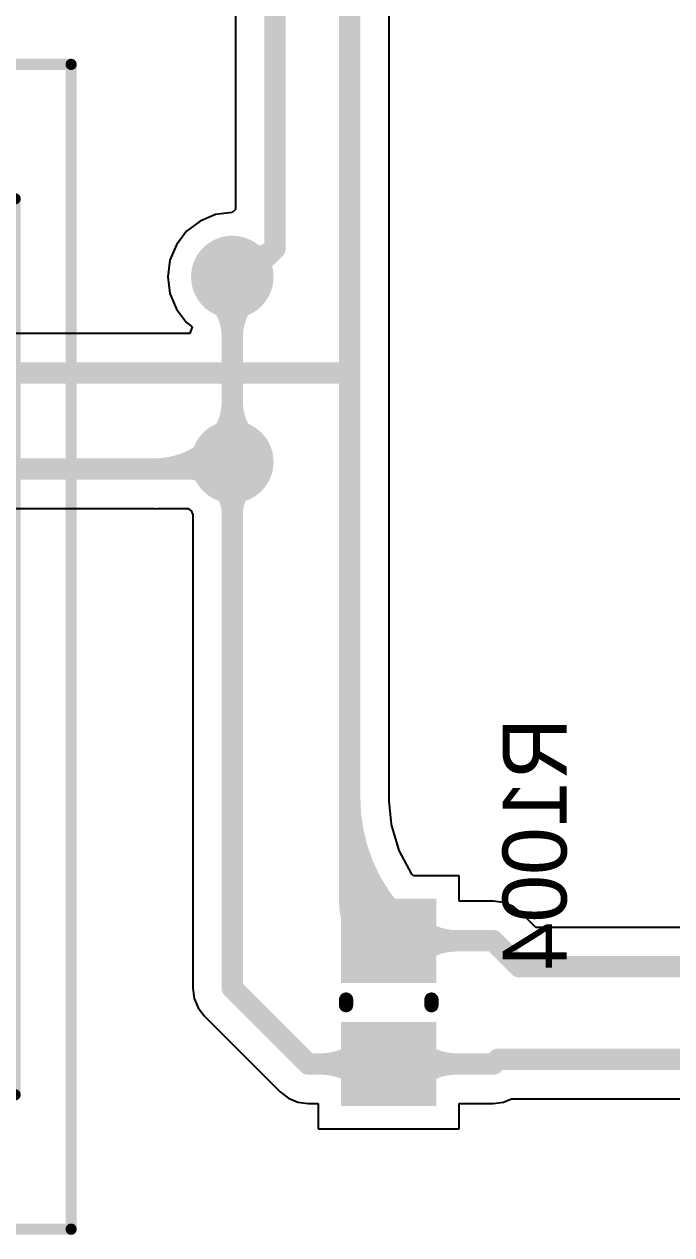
# Model space of a CAD drawing. Extents: x 41 to 201, y 4 to 127.
# Drawn here: x 82.64 to 94.21, y 27.09 to 48.71 of the extents above; entities that cross this region are included whole.
import ezdxf

# ---------------------------------------------------------------- set-up
doc = ezdxf.new("R2010")
doc.units = 0
doc.layers.get('0').update_dxf_attribs({"linetype": 'CONTINUOUS'})
for name, color, linetype in [('BOTTOMLAYER', 5, 'CONTINUOUS'), ('BOTTOMOVERLAY', 54, 'CONTINUOUS'), ('BOTTOMPASTE', 16, 'CONTINUOUS'), ('BOTTOMSOLDER', 6, 'CONTINUOUS'), ('MECHANICAL1', 6, 'CONTINUOUS'), ('MECHANICAL15', 56, 'CONTINUOUS'), ('MULTILAYER', 9, 'CONTINUOUS'), ('TOPLAYER', 1, 'CONTINUOUS'), ('TOPOVERLAY', 2, 'CONTINUOUS'), ('TOPSOLDER', 216, 'CONTINUOUS')]:
    doc.layers.add(name, color=color, linetype=linetype)

# ---------------------------------------------------------------- blocks, each defined once
blk = doc.blocks.new('ASSMANN_A_2004_2_4_LP_FS10')
at = {"layer": 'BOTTOMLAYER', "const_width": 1.5}
for points in [[(-3.175, 8.6), (-3.175, 9.1)], [(-0.635, 8.6), (-0.635, 9.1)], [(1.905, 8.6), (1.905, 9.1)], [(4.445, 8.6), (4.445, 9.1)], [(-4.445, 6.06), (-4.445, 6.56)], [(-1.905, 6.06), (-1.905, 6.56)], [(0.635, 6.06), (0.635, 6.56)], [(3.175, 6.06), (3.175, 6.56)]]:
    blk.add_lwpolyline(points, dxfattribs=at)
at = {"layer": 'BOTTOMLAYER'}
for points, const_width in [([(-3.55, 9.1, 1), (-2.8, 9.1, 1)], 0.75), ([(-1.01, 9.1, 1), (-0.26, 9.1, 1)], 0.75), ([(1.53, 9.1, 1), (2.28, 9.1, 1)], 0.75), ([(4.07, 9.1, 1), (4.82, 9.1, 1)], 0.75), ([(-3.55, 8.6, 1), (-2.8, 8.6, 1)], 0.75), ([(-1.01, 8.6, 1), (-0.26, 8.6, 1)], 0.75), ([(1.53, 8.6, 1), (2.28, 8.6, 1)], 0.75), ([(4.07, 8.6, 1), (4.82, 8.6, 1)], 0.75), ([(-4.82, 6.56, 1), (-4.07, 6.56, 1)], 0.75), ([(-2.28, 6.56, 1), (-1.53, 6.56, 1)], 0.75), ([(0.26, 6.56, 1), (1.01, 6.56, 1)], 0.75), ([(2.8, 6.56, 1), (3.55, 6.56, 1)], 0.75), ([(-4.82, 6.06, 1), (-4.07, 6.06, 1)], 0.75), ([(-2.28, 6.06, 1), (-1.53, 6.06, 1)], 0.75), ([(0.26, 6.06, 1), (1.01, 6.06, 1)], 0.75), ([(2.8, 6.06, 1), (3.55, 6.06, 1)], 0.75), ([(-8.605, 3.01, 1), (-7.105, 3.01, 1)], 1.5), ([(7.095, 3.01, 1), (8.595, 3.01, 1)], 1.5), ([(-6.59, -0.04, 1), (-4.84, -0.04, 1)], 1.75), ([(4.84, -0.04, 1), (6.59, -0.04, 1)], 1.75)]:
    blk.add_lwpolyline(points, format="xyb", close=True, dxfattribs=dict(at, const_width=const_width))
at = {"layer": 'BOTTOMSOLDER', "const_width": 1.703}
for points in [[(-3.175, 8.6), (-3.175, 9.1)], [(-0.635, 8.6), (-0.635, 9.1)], [(1.905, 8.6), (1.905, 9.1)], [(4.445, 8.6), (4.445, 9.1)], [(-4.445, 6.06), (-4.445, 6.56)], [(-1.905, 6.06), (-1.905, 6.56)], [(0.635, 6.06), (0.635, 6.56)], [(3.175, 6.06), (3.175, 6.56)]]:
    blk.add_lwpolyline(points, dxfattribs=at)
at = {"layer": 'BOTTOMSOLDER'}
for points, const_width in [([(-3.601, 9.1, 1), (-2.749, 9.1, 1)], 0.852), ([(-1.061, 9.1, 1), (-0.209, 9.1, 1)], 0.852), ([(1.479, 9.1, 1), (2.331, 9.1, 1)], 0.852), ([(4.019, 9.1, 1), (4.871, 9.1, 1)], 0.852), ([(-3.601, 8.6, 1), (-2.749, 8.6, 1)], 0.852), ([(-1.061, 8.6, 1), (-0.209, 8.6, 1)], 0.852), ([(1.479, 8.6, 1), (2.331, 8.6, 1)], 0.852), ([(4.019, 8.6, 1), (4.871, 8.6, 1)], 0.852), ([(-4.871, 6.56, 1), (-4.019, 6.56, 1)], 0.852), ([(-2.331, 6.56, 1), (-1.479, 6.56, 1)], 0.852), ([(0.209, 6.56, 1), (1.061, 6.56, 1)], 0.852), ([(2.749, 6.56, 1), (3.601, 6.56, 1)], 0.852), ([(-4.871, 6.06, 1), (-4.019, 6.06, 1)], 0.852), ([(-2.331, 6.06, 1), (-1.479, 6.06, 1)], 0.852), ([(0.209, 6.06, 1), (1.061, 6.06, 1)], 0.852), ([(2.749, 6.06, 1), (3.601, 6.06, 1)], 0.852), ([(-8.656, 3.01, 1), (-7.054, 3.01, 1)], 1.602), ([(7.044, 3.01, 1), (8.646, 3.01, 1)], 1.602), ([(-6.641, -0.04, 1), (-4.789, -0.04, 1)], 1.852), ([(4.789, -0.04, 1), (6.641, -0.04, 1)], 1.852)]:
    blk.add_lwpolyline(points, format="xyb", close=True, dxfattribs=dict(at, const_width=const_width))
at = {"layer": 'MECHANICAL1', "const_width": 0.2}
for points in [[(8, 10.6), (-8, 10.6)], [(-8, -10.9), (-8, 10.6)], [(8, -10.9), (8, 10.6)], [(8, -10.9), (-8, -10.9)]]:
    blk.add_lwpolyline(points, dxfattribs=at)
at = {"layer": 'MECHANICAL1', "const_width": 0.1}
for points in [[(-8.05, 10.6, 1), (-7.95, 10.6, 1)], [(-8.05, 10.6, 1), (-7.95, 10.6, 1)], [(7.95, 10.6, 1), (8.05, 10.6, 1)], [(7.95, 10.6, 1), (8.05, 10.6, 1)], [(-8.05, -10.9, 1), (-7.95, -10.9, 1)], [(-8.05, -10.9, 1), (-7.95, -10.9, 1)], [(7.95, -10.9, 1), (8.05, -10.9, 1)], [(7.95, -10.9, 1), (8.05, -10.9, 1)]]:
    blk.add_lwpolyline(points, format="xyb", close=True, dxfattribs=at)
at = {"layer": 'MECHANICAL15', "const_width": 0.2}
for points in [[(-10.4, -11.9), (-10.4, 11.6)], [(10.4, 11.6), (-10.4, 11.6)], [(10.4, -11.9), (10.4, 11.6)], [(0, -1.25), (0, 1.25)], [(1.25, 0), (-1.25, 0)], [(10.4, -11.9), (-10.4, -11.9)]]:
    blk.add_lwpolyline(points, dxfattribs=at)
at = {"layer": 'MECHANICAL15', "const_width": 0.1}
for points in [[(-10.45, 11.6, 1), (-10.35, 11.6, 1)], [(-10.45, 11.6, 1), (-10.35, 11.6, 1)], [(10.35, 11.6, 1), (10.45, 11.6, 1)], [(10.35, 11.6, 1), (10.45, 11.6, 1)], [(-0.05, 1.25, 1), (0.05, 1.25, 1)], [(-1.3, 0, 1), (-1.2, 0, 1)], [(1.2, 0, 1), (1.3, 0, 1)], [(-0.05, -1.25, 1), (0.05, -1.25, 1)], [(-10.45, -11.9, 1), (-10.35, -11.9, 1)], [(-10.45, -11.9, 1), (-10.35, -11.9, 1)], [(10.35, -11.9, 1), (10.45, -11.9, 1)], [(10.35, -11.9, 1), (10.45, -11.9, 1)]]:
    blk.add_lwpolyline(points, format="xyb", close=True, dxfattribs=at)
at = {"layer": 'MULTILAYER', "const_width": 1.5}
for points in [[(-3.175, 8.6), (-3.175, 9.1)], [(-0.635, 8.6), (-0.635, 9.1)], [(1.905, 8.6), (1.905, 9.1)], [(4.445, 8.6), (4.445, 9.1)], [(-4.445, 6.06), (-4.445, 6.56)], [(-1.905, 6.06), (-1.905, 6.56)], [(0.635, 6.06), (0.635, 6.56)], [(3.175, 6.06), (3.175, 6.56)]]:
    blk.add_lwpolyline(points, dxfattribs=at)
at = {"layer": 'MULTILAYER'}
for points, const_width in [([(-3.55, 9.1, 1), (-2.8, 9.1, 1)], 0.75), ([(-1.01, 9.1, 1), (-0.26, 9.1, 1)], 0.75), ([(1.53, 9.1, 1), (2.28, 9.1, 1)], 0.75), ([(4.07, 9.1, 1), (4.82, 9.1, 1)], 0.75), ([(-3.55, 8.6, 1), (-2.8, 8.6, 1)], 0.75), ([(-1.01, 8.6, 1), (-0.26, 8.6, 1)], 0.75), ([(1.53, 8.6, 1), (2.28, 8.6, 1)], 0.75), ([(4.07, 8.6, 1), (4.82, 8.6, 1)], 0.75), ([(-4.82, 6.56, 1), (-4.07, 6.56, 1)], 0.75), ([(-2.28, 6.56, 1), (-1.53, 6.56, 1)], 0.75), ([(0.26, 6.56, 1), (1.01, 6.56, 1)], 0.75), ([(2.8, 6.56, 1), (3.55, 6.56, 1)], 0.75), ([(-4.82, 6.06, 1), (-4.07, 6.06, 1)], 0.75), ([(-2.28, 6.06, 1), (-1.53, 6.06, 1)], 0.75), ([(0.26, 6.06, 1), (1.01, 6.06, 1)], 0.75), ([(2.8, 6.06, 1), (3.55, 6.06, 1)], 0.75), ([(-8.605, 3.01, 1), (-7.105, 3.01, 1)], 1.5), ([(7.095, 3.01, 1), (8.595, 3.01, 1)], 1.5), ([(-6.59, -0.04, 1), (-4.84, -0.04, 1)], 1.75), ([(4.84, -0.04, 1), (6.59, -0.04, 1)], 1.75)]:
    blk.add_lwpolyline(points, format="xyb", close=True, dxfattribs=dict(at, const_width=const_width))
at = {"layer": 'TOPLAYER', "const_width": 1.5}
for points in [[(-3.175, 8.6), (-3.175, 9.1)], [(-0.635, 8.6), (-0.635, 9.1)], [(1.905, 8.6), (1.905, 9.1)], [(4.445, 8.6), (4.445, 9.1)], [(-4.445, 6.06), (-4.445, 6.56)], [(-1.905, 6.06), (-1.905, 6.56)], [(0.635, 6.06), (0.635, 6.56)], [(3.175, 6.06), (3.175, 6.56)]]:
    blk.add_lwpolyline(points, dxfattribs=at)
at = {"layer": 'TOPLAYER'}
for points, const_width in [([(-3.55, 9.1, 1), (-2.8, 9.1, 1)], 0.75), ([(-1.01, 9.1, 1), (-0.26, 9.1, 1)], 0.75), ([(1.53, 9.1, 1), (2.28, 9.1, 1)], 0.75), ([(4.07, 9.1, 1), (4.82, 9.1, 1)], 0.75), ([(-3.55, 8.6, 1), (-2.8, 8.6, 1)], 0.75), ([(-1.01, 8.6, 1), (-0.26, 8.6, 1)], 0.75), ([(1.53, 8.6, 1), (2.28, 8.6, 1)], 0.75), ([(4.07, 8.6, 1), (4.82, 8.6, 1)], 0.75), ([(-4.82, 6.56, 1), (-4.07, 6.56, 1)], 0.75), ([(-2.28, 6.56, 1), (-1.53, 6.56, 1)], 0.75), ([(0.26, 6.56, 1), (1.01, 6.56, 1)], 0.75), ([(2.8, 6.56, 1), (3.55, 6.56, 1)], 0.75), ([(-4.82, 6.06, 1), (-4.07, 6.06, 1)], 0.75), ([(-2.28, 6.06, 1), (-1.53, 6.06, 1)], 0.75), ([(0.26, 6.06, 1), (1.01, 6.06, 1)], 0.75), ([(2.8, 6.06, 1), (3.55, 6.06, 1)], 0.75), ([(-8.605, 3.01, 1), (-7.105, 3.01, 1)], 1.5), ([(7.095, 3.01, 1), (8.595, 3.01, 1)], 1.5), ([(-6.59, -0.04, 1), (-4.84, -0.04, 1)], 1.75), ([(4.84, -0.04, 1), (6.59, -0.04, 1)], 1.75)]:
    blk.add_lwpolyline(points, format="xyb", close=True, dxfattribs=dict(at, const_width=const_width))
at = {"layer": 'TOPOVERLAY', "const_width": 0.2}
for points in [[(8, 10.6), (-8, 10.6)], [(-8, 5.1), (-8, 10.6)], [(8, 5.1), (8, 10.6)], [(-8, -10.9), (-8, 0.1)], [(8, -10.9), (8, 0.1)], [(8, -10.9), (-8, -10.9)]]:
    blk.add_lwpolyline(points, dxfattribs=at)
at = {"layer": 'TOPOVERLAY', "const_width": 0.1}
for points in [[(-8.05, 10.6, 1), (-7.95, 10.6, 1)], [(-8.05, 10.6, 1), (-7.95, 10.6, 1)], [(7.95, 10.6, 1), (8.05, 10.6, 1)], [(7.95, 10.6, 1), (8.05, 10.6, 1)], [(-8.05, 5.1, 1), (-7.95, 5.1, 1)], [(7.95, 5.1, 1), (8.05, 5.1, 1)], [(-8.05, 0.1, 1), (-7.95, 0.1, 1)], [(7.95, 0.1, 1), (8.05, 0.1, 1)], [(-8.05, -10.9, 1), (-7.95, -10.9, 1)], [(-8.05, -10.9, 1), (-7.95, -10.9, 1)], [(7.95, -10.9, 1), (8.05, -10.9, 1)], [(7.95, -10.9, 1), (8.05, -10.9, 1)]]:
    blk.add_lwpolyline(points, format="xyb", close=True, dxfattribs=at)
at = {"layer": 'TOPSOLDER', "const_width": 1.703}
for points in [[(-3.175, 8.6), (-3.175, 9.1)], [(-0.635, 8.6), (-0.635, 9.1)], [(1.905, 8.6), (1.905, 9.1)], [(4.445, 8.6), (4.445, 9.1)], [(-4.445, 6.06), (-4.445, 6.56)], [(-1.905, 6.06), (-1.905, 6.56)], [(0.635, 6.06), (0.635, 6.56)], [(3.175, 6.06), (3.175, 6.56)]]:
    blk.add_lwpolyline(points, dxfattribs=at)
at = {"layer": 'TOPSOLDER'}
for points, const_width in [([(-3.601, 9.1, 1), (-2.749, 9.1, 1)], 0.852), ([(-1.061, 9.1, 1), (-0.209, 9.1, 1)], 0.852), ([(1.479, 9.1, 1), (2.331, 9.1, 1)], 0.852), ([(4.019, 9.1, 1), (4.871, 9.1, 1)], 0.852), ([(-3.601, 8.6, 1), (-2.749, 8.6, 1)], 0.852), ([(-1.061, 8.6, 1), (-0.209, 8.6, 1)], 0.852), ([(1.479, 8.6, 1), (2.331, 8.6, 1)], 0.852), ([(4.019, 8.6, 1), (4.871, 8.6, 1)], 0.852), ([(-4.871, 6.56, 1), (-4.019, 6.56, 1)], 0.852), ([(-2.331, 6.56, 1), (-1.479, 6.56, 1)], 0.852), ([(0.209, 6.56, 1), (1.061, 6.56, 1)], 0.852), ([(2.749, 6.56, 1), (3.601, 6.56, 1)], 0.852), ([(-4.871, 6.06, 1), (-4.019, 6.06, 1)], 0.852), ([(-2.331, 6.06, 1), (-1.479, 6.06, 1)], 0.852), ([(0.209, 6.06, 1), (1.061, 6.06, 1)], 0.852), ([(2.749, 6.06, 1), (3.601, 6.06, 1)], 0.852), ([(-8.656, 3.01, 1), (-7.054, 3.01, 1)], 1.602), ([(7.044, 3.01, 1), (8.646, 3.01, 1)], 1.602), ([(-6.641, -0.04, 1), (-4.789, -0.04, 1)], 1.852), ([(4.789, -0.04, 1), (6.641, -0.04, 1)], 1.852)]:
    blk.add_lwpolyline(points, format="xyb", close=True, dxfattribs=dict(at, const_width=const_width))
blk = doc.blocks.new('0805R_B_16')
at = {"layer": 'BOTTOMLAYER'}
for points in [[(-0.45, -0.75), (-0.45, 0.75), (-1.75, -0.75), (-1.75, 0.75)], [(1.75, -0.75), (1.75, 0.75), (0.45, -0.75), (0.45, 0.75)]]:
    blk.add_solid(points, dxfattribs=at)
at = {"layer": 'BOTTOMOVERLAY', "const_width": 0.254}
for points in [[(0.051, 0.762), (-0.051, 0.762)], [(0.051, -0.762), (-0.051, -0.762)]]:
    blk.add_lwpolyline(points, dxfattribs=at)
at = {"layer": 'BOTTOMOVERLAY', "const_width": 0.127}
for points in [[(-0.114, 0.762, 1), (0.013, 0.762, 1)], [(-0.013, 0.762, 1), (0.114, 0.762, 1)], [(-0.114, -0.762, 1), (0.013, -0.762, 1)], [(-0.013, -0.762, 1), (0.114, -0.762, 1)]]:
    blk.add_lwpolyline(points, format="xyb", close=True, dxfattribs=at)
at = {"layer": 'BOTTOMPASTE'}
for points in [[(-0.45, -0.75), (-0.45, 0.75), (-1.75, -0.75), (-1.75, 0.75)], [(1.75, -0.75), (1.75, 0.75), (0.45, -0.75), (0.45, 0.75)]]:
    blk.add_solid(points, dxfattribs=at)
at = {"layer": 'BOTTOMSOLDER'}
for points in [[(-0.348, -0.852), (-0.348, 0.852), (-1.852, -0.852), (-1.852, 0.852)], [(1.852, -0.852), (1.852, 0.852), (0.348, -0.852), (0.348, 0.852)]]:
    blk.add_solid(points, dxfattribs=at)

msp = doc.modelspace()

# ---------------------------------------------------------------- linework, layer by layer
at = {"layer": 'BOTTOMLAYER'}
for p, q in [((89.16, 34.844), (89.16, 60.227)), ((86.417, 59.652), (86.417, 45.399)), ((86.417, 45.399), (86.36, 45.349)), ((85.784, 45.194), (85.545, 45.011)), ((86.062, 45.31), (85.784, 45.194)), ((86.36, 45.349), (86.062, 45.31)), ((85.545, 45.011), (85.362, 44.772)), ((85.362, 44.772), (85.246, 44.494)), ((85.246, 44.494), (85.207, 44.196)), ((85.207, 44.196), (85.246, 43.898)), ((85.246, 43.898), (85.362, 43.62)), ((85.362, 43.62), (85.545, 43.381)), ((85.545, 43.381), (85.642, 43.306)), ((85.642, 43.306), (85.601, 43.186)), ((85.601, 43.186), (81.014, 43.186)), ((82.333, 40.062), (84.98, 40.062)), ((84.98, 40.062), (84.98, 40.058)), ((84.98, 40.058), (85.027, 40.062)), ((85.027, 40.062), (85.563, 40.062)), ((85.563, 40.062), (85.57, 40.06)), ((85.57, 40.06), (85.638, 40.007)), ((85.638, 40.007), (85.64, 39.992)), ((85.64, 39.992), (85.64, 39.992)), ((85.64, 39.992), (85.64, 39.992)), ((85.64, 39.992), (85.649, 39.97)), ((85.649, 39.97), (85.65, 39.97)), ((85.65, 39.97), (85.649, 39.97)), ((85.649, 39.97), (85.655, 39.97)), ((85.655, 39.97), (85.655, 39.97)), ((85.655, 39.97), (85.655, 31.496)), ((89.202, 34.418), (89.16, 34.844)), ((89.342, 33.957), (89.202, 34.418)), ((89.568, 33.533), (89.342, 33.957)), ((89.596, 33.5), (89.568, 33.533)), ((90.412, 33.5), (89.596, 33.5)), ((90.412, 33.047), (90.412, 33.5)), ((91.02, 33.047), (90.412, 33.047)), ((91.203, 33.023), (91.02, 33.047)), ((91.373, 32.952), (91.203, 33.023)), ((91.519, 32.84), (91.373, 32.952)), ((91.777, 32.582), (91.519, 32.84)), ((97.409, 32.582), (91.777, 32.582)), ((85.655, 31.496), (85.679, 31.314)), ((85.679, 31.314), (85.721, 31.214)), ((85.721, 31.214), (85.75, 31.144)), ((85.75, 31.144), (85.862, 30.998)), ((85.862, 30.998), (87.216, 29.644)), ((87.216, 29.644), (87.362, 29.532)), ((87.362, 29.532), (87.532, 29.461)), ((87.532, 29.461), (87.714, 29.437)), ((87.714, 29.437), (87.896, 29.437)), ((87.896, 29.437), (87.896, 28.984)), ((90.412, 28.984), (90.412, 29.437)), ((90.412, 29.437), (91.02, 29.437)), ((91.02, 29.437), (91.203, 29.461)), ((91.203, 29.461), (91.348, 29.521)), ((91.203, 29.461), (91.203, 29.461)), ((91.203, 29.461), (91.203, 29.461)), ((91.203, 29.461), (91.203, 29.461)), ((91.348, 29.521), (98.373, 29.521)), ((87.896, 28.984), (90.412, 28.984))]:
    msp.add_line(p, q, dxfattribs=at)
at = {"layer": 'BOTTOMLAYER', "const_width": 0.381}
for points in [[(88.456, 33.041), (88.456, 60.227)], [(87.122, 44.704), (87.122, 59.944)], [(86.614, 44.196), (87.122, 44.704)], [(86.36, 44.196), (86.614, 44.196)], [(81.014, 42.481), (88.392, 42.481)], [(86.36, 39.97), (86.36, 40.894)], [(80.732, 40.767), (86.233, 40.767)], [(86.36, 31.496), (86.36, 39.97)], [(88.456, 33.041), (89.154, 32.342)], [(89.154, 32.342), (91.02, 32.342)], [(91.02, 32.342), (91.485, 31.877)], [(91.485, 31.877), (97.409, 31.877)], [(86.36, 31.496), (87.714, 30.142)], [(87.714, 30.142), (89.154, 30.142)], [(89.154, 30.142), (91.02, 30.142)], [(91.02, 30.142), (91.104, 30.226)], [(91.104, 30.226), (100.076, 30.226)]]:
    msp.add_lwpolyline(points, dxfattribs=at)
at = {"layer": 'BOTTOMLAYER'}
for points, const_width in [([(86.042, 44.196, 1), (86.677, 44.196, 1)], 0.635), ([(86.45, 44.6, 1), (86.64, 44.6, 1)], 0.191), ([(86.45, 44.6, 1), (86.64, 44.6, 1)], 0.191), ([(87.027, 44.704, 1), (87.217, 44.704, 1)], 0.191), ([(87.027, 44.704, 1), (87.217, 44.704, 1)], 0.191), ([(87.027, 44.704, 1), (87.217, 44.704, 1)], 0.191), ([(87.027, 44.704, 1), (87.217, 44.704, 1)], 0.191), ([(86.844, 44.521, 1), (87.034, 44.521, 1)], 0.191), ([(86.844, 44.521, 1), (87.034, 44.521, 1)], 0.191), ([(86.265, 44.196, 1), (86.455, 44.196, 1)], 0.191), ([(86.519, 44.196, 1), (86.709, 44.196, 1)], 0.191), ([(86.519, 44.196, 1), (86.709, 44.196, 1)], 0.191), ([(86.709, 44.196, 1), (86.9, 44.196, 1)], 0.191), ([(86.709, 44.196, 1), (86.9, 44.196, 1)], 0.191), ([(88.297, 42.481, 1), (88.487, 42.481, 1)], 0.191), ([(86.042, 40.894, 1), (86.677, 40.894, 1)], 0.635), ([(85.95, 41.208, 1), (86.141, 41.208, 1)], 0.191), ([(85.95, 41.208, 1), (86.141, 41.208, 1)], 0.191), ([(86.265, 40.894, 1), (86.455, 40.894, 1)], 0.191), ([(84.885, 40.767, 1), (85.076, 40.767, 1)], 0.191), ([(84.885, 40.767, 1), (85.076, 40.767, 1)], 0.191), ([(85.498, 40.767, 1), (85.689, 40.767, 1)], 0.191), ([(85.498, 40.767, 1), (85.689, 40.767, 1)], 0.191), ([(86.138, 40.767, 1), (86.328, 40.767, 1)], 0.191), ([(85.95, 40.58, 1), (86.141, 40.58, 1)], 0.191), ([(85.95, 40.58, 1), (86.141, 40.58, 1)], 0.191), ([(85.987, 40.547, 1), (86.178, 40.547, 1)], 0.191), ([(86.542, 40.547, 1), (86.733, 40.547, 1)], 0.191), ([(86.265, 39.97, 1), (86.455, 39.97, 1)], 0.191), ([(86.265, 39.97, 1), (86.455, 39.97, 1)], 0.191), ([(86.265, 39.97, 1), (86.455, 39.97, 1)], 0.191), ([(86.265, 39.97, 1), (86.455, 39.97, 1)], 0.191), ([(88.36, 34.896, 1), (88.551, 34.896, 1)], 0.191), ([(88.36, 33.976, 1), (88.551, 33.976, 1)], 0.191), ([(88.36, 33.057, 1), (88.551, 33.057, 1)], 0.191), ([(88.36, 33.041, 1), (88.551, 33.041, 1)], 0.191), ([(88.36, 33.041, 1), (88.551, 33.041, 1)], 0.191), ([(88.36, 33.04, 1), (88.551, 33.04, 1)], 0.191), ([(88.36, 33.04, 1), (88.551, 33.04, 1)], 0.191), ([(88.36, 33.04, 1), (88.551, 33.04, 1)], 0.191), ([(88.36, 33.04, 1), (88.551, 33.04, 1)], 0.191), ([(88.951, 32.801, 1), (89.142, 32.801, 1)], 0.191), ([(88.951, 32.801, 1), (89.142, 32.801, 1)], 0.191), ([(88.515, 32.461, 1), (88.706, 32.461, 1)], 0.191), ([(88.515, 32.461, 1), (88.706, 32.461, 1)], 0.191), ([(89.284, 32.667, 1), (89.474, 32.667, 1)], 0.191), ([(89.484, 32.667, 1), (89.674, 32.667, 1)], 0.191), ([(89.484, 32.667, 1), (89.674, 32.667, 1)], 0.191), ([(89.014, 32.398, 1), (89.205, 32.398, 1)], 0.191), ([(89.059, 32.342, 1), (89.249, 32.342, 1)], 0.191), ([(89.059, 32.342, 1), (89.249, 32.342, 1)], 0.191), ([(90.268, 32.342, 1), (90.459, 32.342, 1)], 0.191), ([(90.268, 32.342, 1), (90.459, 32.342, 1)], 0.191), ([(90.268, 32.342, 1), (90.459, 32.342, 1)], 0.191), ([(90.268, 32.342, 1), (90.459, 32.342, 1)], 0.191), ([(90.925, 32.342, 1), (91.116, 32.342, 1)], 0.191), ([(90.925, 32.342, 1), (91.116, 32.342, 1)], 0.191), ([(88.745, 32.128, 1), (88.935, 32.128, 1)], 0.191), ([(89.484, 32.017, 1), (89.674, 32.017, 1)], 0.191), ([(89.484, 32.017, 1), (89.674, 32.017, 1)], 0.191), ([(91.39, 31.877, 1), (91.581, 31.877, 1)], 0.191), ([(91.39, 31.877, 1), (91.581, 31.877, 1)], 0.191), ([(86.265, 31.496, 1), (86.455, 31.496, 1)], 0.191), ([(86.265, 31.496, 1), (86.455, 31.496, 1)], 0.191), ([(88.634, 30.467, 1), (88.824, 30.467, 1)], 0.191), ([(88.634, 30.467, 1), (88.824, 30.467, 1)], 0.191), ([(89.484, 30.467, 1), (89.674, 30.467, 1)], 0.191), ([(89.484, 30.467, 1), (89.674, 30.467, 1)], 0.191), ([(87.619, 30.142, 1), (87.809, 30.142, 1)], 0.191), ([(87.619, 30.142, 1), (87.809, 30.142, 1)], 0.191), ([(87.849, 30.142, 1), (88.04, 30.142, 1)], 0.191), ([(87.849, 30.142, 1), (88.04, 30.142, 1)], 0.191), ([(87.849, 30.142, 1), (88.04, 30.142, 1)], 0.191), ([(87.849, 30.142, 1), (88.04, 30.142, 1)], 0.191), ([(89.059, 30.142, 1), (89.249, 30.142, 1)], 0.191), ([(89.059, 30.142, 1), (89.249, 30.142, 1)], 0.191), ([(90.268, 30.142, 1), (90.459, 30.142, 1)], 0.191), ([(90.268, 30.142, 1), (90.459, 30.142, 1)], 0.191), ([(90.268, 30.142, 1), (90.459, 30.142, 1)], 0.191), ([(90.268, 30.142, 1), (90.459, 30.142, 1)], 0.191), ([(90.925, 30.142, 1), (91.116, 30.142, 1)], 0.191), ([(90.925, 30.142, 1), (91.116, 30.142, 1)], 0.191), ([(91.009, 30.226, 1), (91.2, 30.226, 1)], 0.191), ([(91.009, 30.226, 1), (91.2, 30.226, 1)], 0.191), ([(88.634, 29.817, 1), (88.824, 29.817, 1)], 0.191), ([(88.634, 29.817, 1), (88.824, 29.817, 1)], 0.191), ([(89.484, 29.817, 1), (89.674, 29.817, 1)], 0.191), ([(89.484, 29.817, 1), (89.674, 29.817, 1)], 0.191)]:
    msp.add_lwpolyline(points, format="xyb", close=True, dxfattribs=dict(at, const_width=const_width))
at = {"layer": 'BOTTOMLAYER', "const_width": 0.381}
for points in [[(87.122, 44.704, -0.313371), (86.545, 44.6)], [(87.122, 44.704, -0.313371), (86.545, 44.6)], [(86.804, 44.196, -0.198912), (86.939, 44.521)], [(86.804, 44.196, -0.198912), (86.939, 44.521)], [(86.046, 41.208, -0.198912), (84.98, 40.767)], [(86.046, 41.208, -0.198912), (84.98, 40.767)], [(85.593, 40.767, -0.198912), (86.046, 40.58)], [(85.593, 40.767, -0.198912), (86.046, 40.58)], [(86.083, 40.547, -0.228131), (86.36, 39.97)], [(86.36, 39.97, -0.228131), (86.637, 40.547)], [(89.379, 32.667, -0.198912), (88.456, 34.896)], [(89.11, 32.398, -0.198912), (88.456, 33.976)], [(88.84, 32.128, -0.198912), (88.456, 33.057)], [(89.046, 32.801, -0.203221), (88.456, 33.04)], [(88.456, 33.04, -0.268272), (88.61, 32.461)], [(89.046, 32.801, -0.203221), (88.456, 33.04)], [(88.456, 33.04, -0.268272), (88.61, 32.461)], [(90.363, 32.342, -0.198912), (89.579, 32.667)], [(90.363, 32.342, -0.198912), (89.579, 32.667)], [(89.579, 32.017, -0.198912), (90.363, 32.342)], [(89.579, 32.017, -0.198912), (90.363, 32.342)], [(88.729, 30.467, -0.198912), (87.945, 30.142)], [(88.729, 30.467, -0.198912), (87.945, 30.142)], [(90.363, 30.142, -0.198912), (89.579, 30.467)], [(90.363, 30.142, -0.198912), (89.579, 30.467)], [(87.945, 30.142, -0.198912), (88.729, 29.817)], [(87.945, 30.142, -0.198912), (88.729, 29.817)], [(89.579, 29.817, -0.198912), (90.363, 30.142)], [(89.579, 29.817, -0.198912), (90.363, 30.142)]]:
    msp.add_lwpolyline(points, format="xyb", dxfattribs=at)
at = {"layer": 'BOTTOMSOLDER', "const_width": 0.737}
for points in [[(85.992, 44.196, 1), (86.728, 44.196, 1)], [(85.992, 40.894, 1), (86.728, 40.894, 1)]]:
    msp.add_lwpolyline(points, format="xyb", close=True, dxfattribs=at)
at = {"layer": 'MULTILAYER', "const_width": 0.635}
for points in [[(86.042, 44.196, 1), (86.677, 44.196, 1)], [(86.042, 40.894, 1), (86.677, 40.894, 1)]]:
    msp.add_lwpolyline(points, format="xyb", close=True, dxfattribs=at)
at = {"layer": 'TOPLAYER'}
for points, const_width in [([(86.042, 44.196, 1), (86.677, 44.196, 1)], 0.635), ([(86.265, 44.196, 1), (86.455, 44.196, 1)], 0.191), ([(85.95, 43.882, 1), (86.141, 43.882, 1)], 0.191), ([(85.95, 43.882, 1), (86.141, 43.882, 1)], 0.191), ([(86.579, 43.882, 1), (86.77, 43.882, 1)], 0.191), ([(86.579, 43.882, 1), (86.77, 43.882, 1)], 0.191), ([(86.265, 43.123, 1), (86.455, 43.123, 1)], 0.191), ([(86.265, 43.123, 1), (86.455, 43.123, 1)], 0.191), ([(86.265, 43.123, 1), (86.455, 43.123, 1)], 0.191), ([(86.265, 43.123, 1), (86.455, 43.123, 1)], 0.191), ([(86.265, 41.967, 1), (86.455, 41.967, 1)], 0.191), ([(86.265, 41.967, 1), (86.455, 41.967, 1)], 0.191), ([(86.265, 41.967, 1), (86.455, 41.967, 1)], 0.191), ([(86.265, 41.967, 1), (86.455, 41.967, 1)], 0.191), ([(86.042, 40.894, 1), (86.677, 40.894, 1)], 0.635), ([(85.95, 41.208, 1), (86.141, 41.208, 1)], 0.191), ([(85.95, 41.208, 1), (86.141, 41.208, 1)], 0.191), ([(86.579, 41.208, 1), (86.77, 41.208, 1)], 0.191), ([(86.579, 41.208, 1), (86.77, 41.208, 1)], 0.191), ([(86.265, 40.894, 1), (86.455, 40.894, 1)], 0.191)]:
    msp.add_lwpolyline(points, format="xyb", close=True, dxfattribs=dict(at, const_width=const_width))
at = {"layer": 'TOPLAYER', "const_width": 0.381}
msp.add_lwpolyline([(86.36, 40.894), (86.36, 44.196)], dxfattribs=at)
for points in [[(86.046, 43.882, -0.198912), (86.36, 43.123)], [(86.046, 43.882, -0.198912), (86.36, 43.123)], [(86.36, 43.123, -0.198912), (86.674, 43.882)], [(86.36, 43.123, -0.198912), (86.674, 43.882)], [(86.36, 41.967, -0.198912), (86.046, 41.208)], [(86.36, 41.967, -0.198912), (86.046, 41.208)], [(86.674, 41.208, -0.198912), (86.36, 41.967)], [(86.674, 41.208, -0.198912), (86.36, 41.967)]]:
    msp.add_lwpolyline(points, format="xyb", dxfattribs=at)
at = {"layer": 'TOPSOLDER', "const_width": 0.737}
for points in [[(85.992, 44.196, 1), (86.728, 44.196, 1)], [(85.992, 40.894, 1), (86.728, 40.894, 1)]]:
    msp.add_lwpolyline(points, format="xyb", close=True, dxfattribs=at)

# ---------------------------------------------------------------- block references
at = {"rotation": 270}
for name, p in [('ASSMANN_A_2004_2_4_LP_FS10', (71.882, 37.592)), ('0805R_B_16', (89.154, 31.242))]:
    msp.add_blockref(name, p, dxfattribs=at)

# ---------------------------------------------------------------- texts
at = {"layer": 'BOTTOMOVERLAY', "text_generation_flag": 2}
msp.add_text('R1004', height=1.143, rotation=90, dxfattribs=at).set_placement((92.329, 36.322))

doc.saveas('drawing.dxf')
